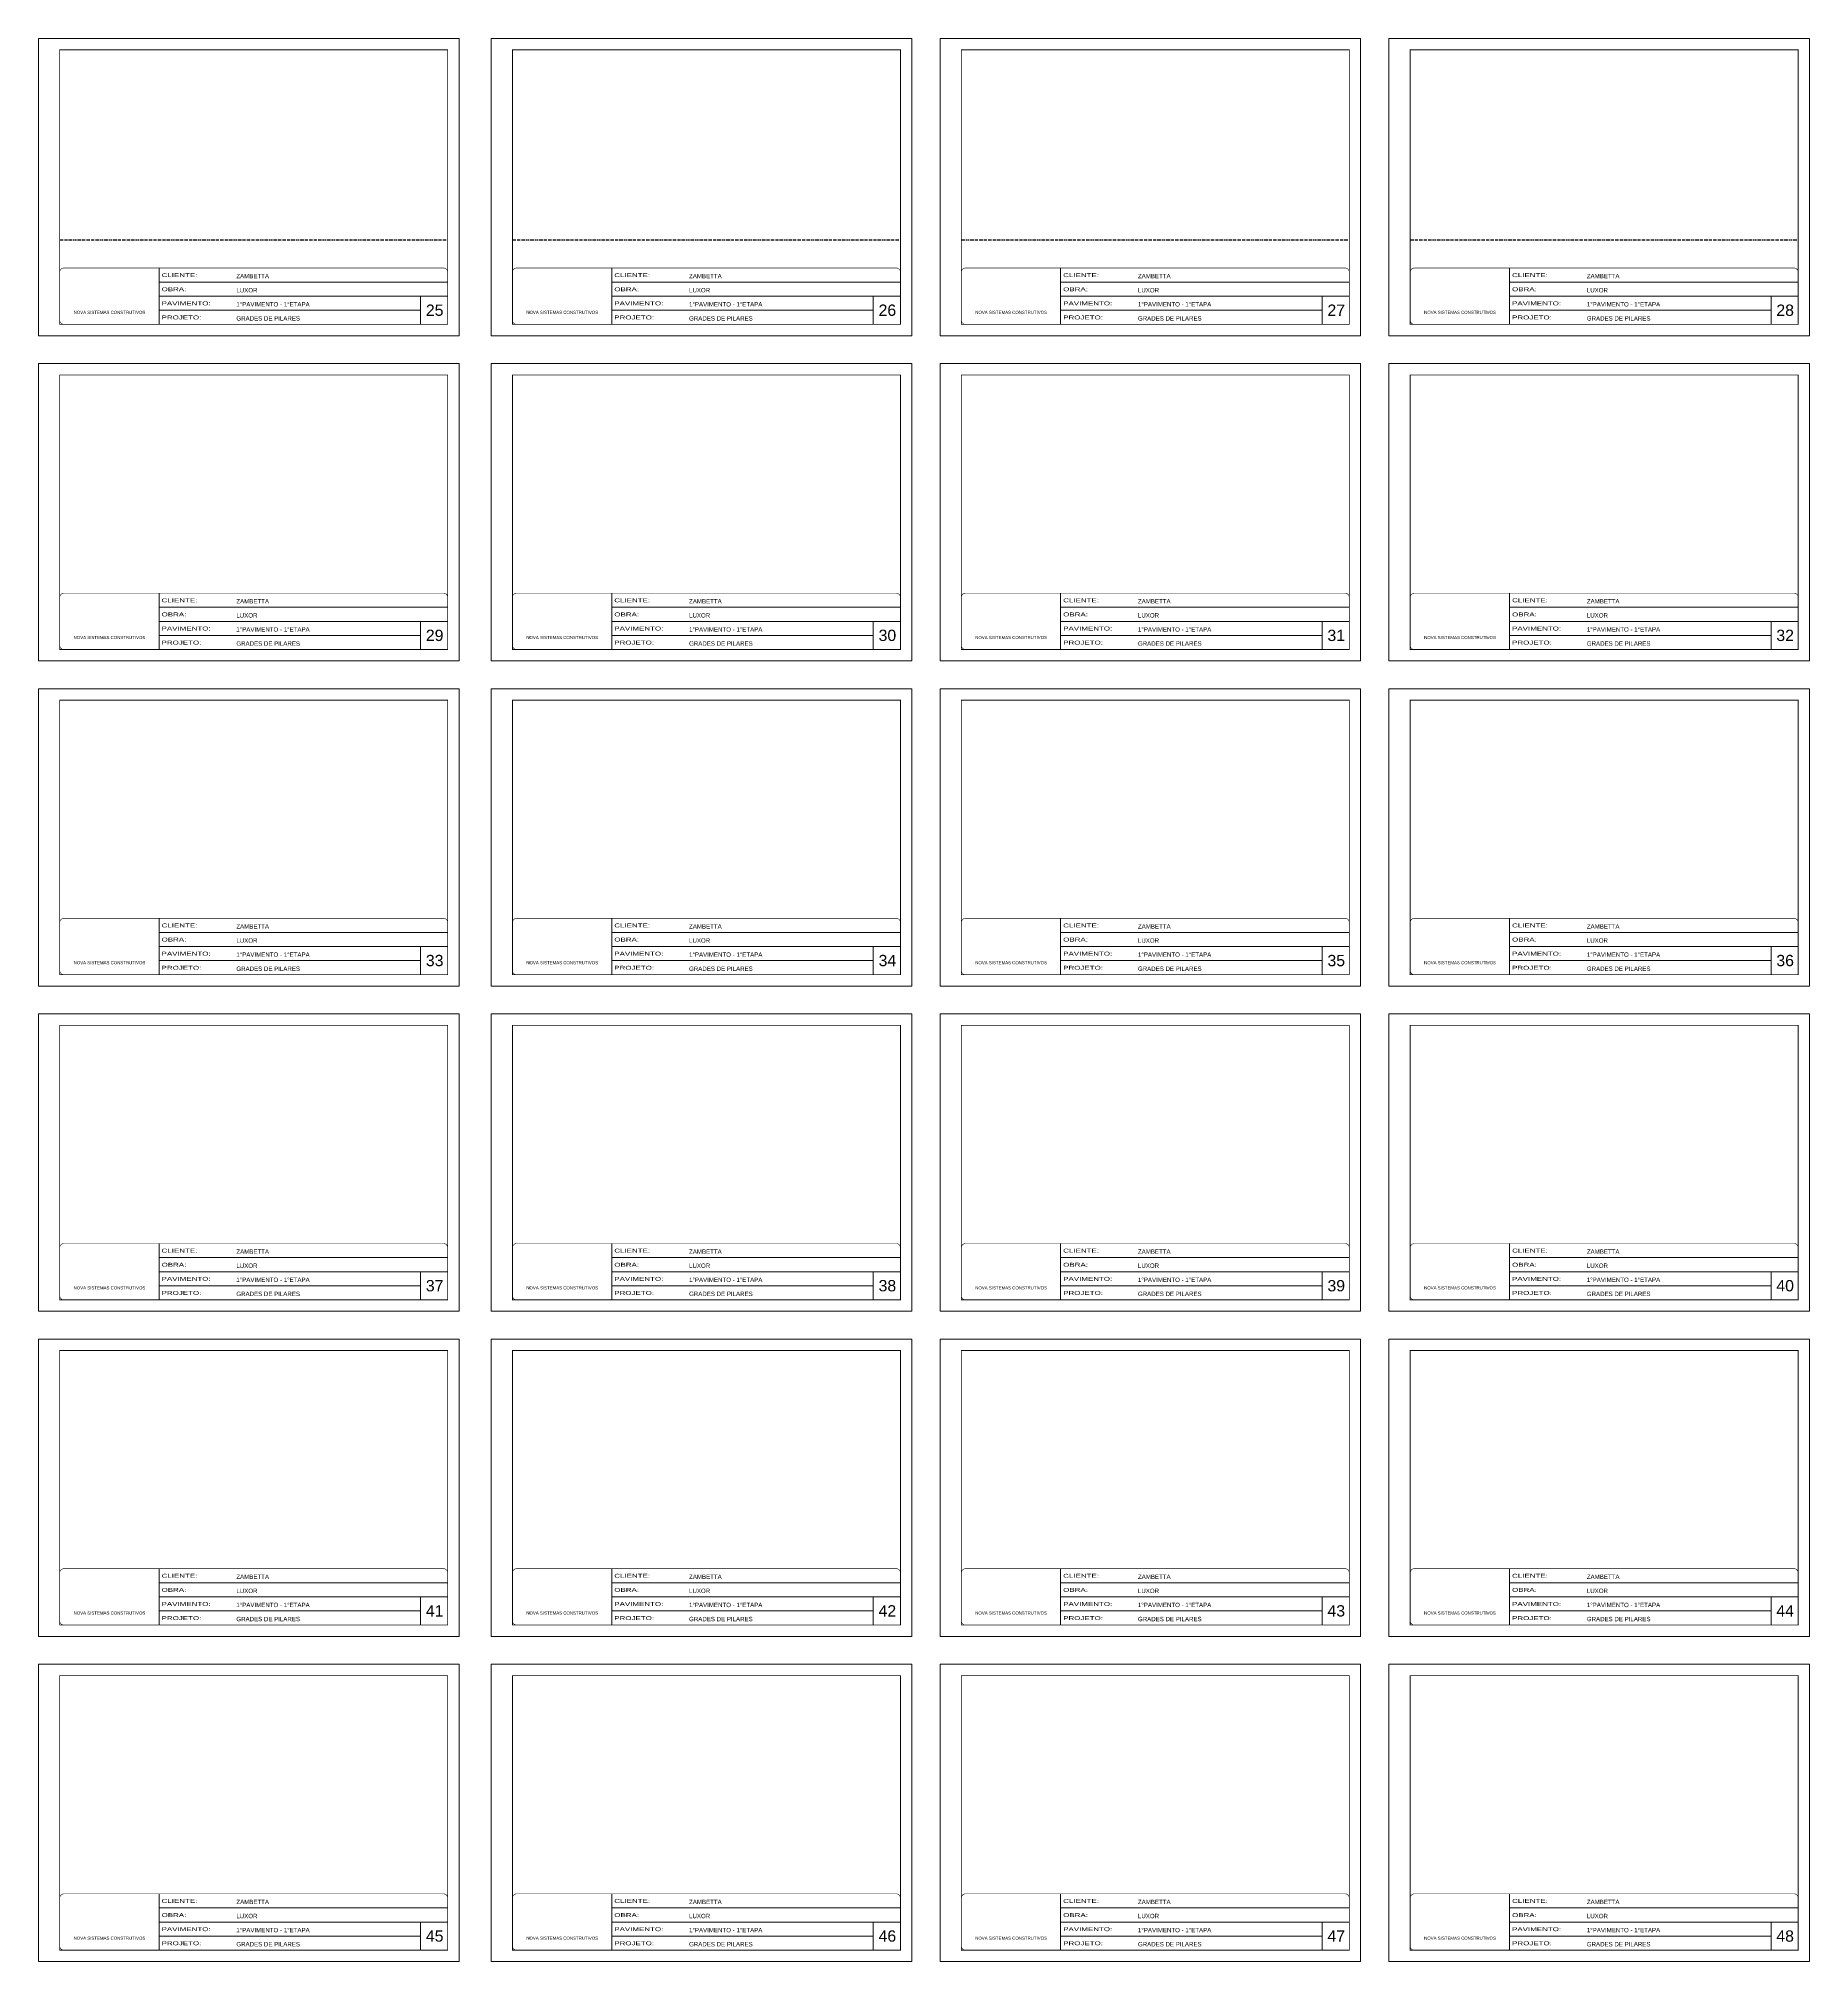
# Model space of a CAD drawing. Extents: x 14400 to 20667, y -21631 to 6985.
# Drawn here: x 14413 to 20667, y -6700 to 93 of the extents above; entities that cross this region are included whole.
import ezdxf

# ---------------------------------------------------------------- set-up
doc = ezdxf.new("R2010")
doc.units = 0
for name, pattern in [('CONTINUO', [0]), ('DASHED', [0.75, 0.5, -0.25]), ('DIVIDE2', [0.625, 0.25, -0.125, 0, -0.125, 0, -0.125])]:
    doc.linetypes.add(name, pattern=pattern)
for name, color, linetype, lineweight in [('CARIMBO', 255, 'Continuous', 9), ('Folhas', 255, 'Continuous', 9), ('SARRAFO DE PRESSAO', 251, 'DASHED', 9)]:
    doc.layers.add(name, color=color, linetype=linetype, lineweight=lineweight)
doc.layers.add('Nível', color=160, linetype='Continuous')
doc.styles.add('ARIAL', font='arial.ttf')
doc.styles.add('Tecnologia', font='')
doc.styles.get('Tecnologia').set_extended_font_data('Forgotten Futurist')

# ---------------------------------------------------------------- blocks, each defined once
blk = doc.blocks.new('9999999999')
at = {"color": 30, "linetype": 'CONTINUO'}
for p, q in [((98564.6, 34230.2), (98564.6, 34429.4)), ((98564.6, 34379.6), (99584, 34379.6)), ((98564.6, 34329.8), (99488, 34329.8)), ((99584, 34329.8), (99488, 34329.8)), ((99488, 34329.8), (99488, 34230.2)), ((98564.6, 34280), (99488, 34280))]:
    blk.add_line(p, q, dxfattribs=at)
at = {"color": 30, "linetype": 'CONTINUO', "const_width": 2}
blk.add_lwpolyline([(99584, 34230.2), (99584, 34414.4, 0.414214), (99569, 34429.4), (98229, 34429.4, 0.414214), (98214, 34414.4), (98214, 34245.2, 0.414214), (98229, 34230.2), (99584, 34230.2)], format="xyb", dxfattribs=at)
at = {"layer": 'Folhas'}
blk.add_lwpolyline([(98139, 34190.2), (99624, 34190.2), (99624, 35240.2), (98139, 35240.2)], close=True, dxfattribs=at)
at = {"layer": 'Folhas', "color": 30, "const_width": 3}
blk.add_lwpolyline([(98214, 34230.2), (99584, 34230.2), (99584, 35200.2), (98214, 35200.2)], close=True, dxfattribs=at)
at = {"color": 7, "linetype": 'Continuous', "ltscale": 5, "style": 'ARIAL'}
for s, height, p in [('ZAMBETTA', 15.48, (98837.7, 34393.1)), ('1°PAVIMENTO - 1°ETAPA', 15.483, (98837.7, 34293.5)), ('LUXOR', 15.48, (98837.7, 34343.3)), ('NOVA SISTEMAS CONSTRUTIVOS', 11.059, (98263.2, 34267.2)), ('GRADES DE PILARES', 15.483, (98837.7, 34243.7))]:
    blk.add_text(s, height=height, dxfattribs=at).set_placement(p)
at = {"layer": 'Folhas', "color": 7, "style": 'Tecnologia', "width": 1.5}
for s, p in [('CLIENTE:', (98573.7, 34397.2)), ('OBRA:', (98573.7, 34347.3)), ('PAVIMENTO:', (98573.7, 34297.5)), ('PROJETO:', (98573.7, 34247.7))]:
    blk.add_text(s, height=14, dxfattribs=at).set_placement(p)

msp = doc.modelspace()

# ---------------------------------------------------------------- linework, layer by layer
at = {"layer": 'Nível', "color": 4, "linetype": 'DIVIDE2', "ltscale": 50}
for p, q in [((14488.47, -617.44), (15858.47, -617.44)), ((16086.97, -617.44), (17456.97, -617.44)), ((17671.97, -617.44), (19041.97, -617.44)), ((19256.97, -617.44), (20626.97, -617.44))]:
    msp.add_line(p, q, dxfattribs=at)

# ---------------------------------------------------------------- block references
at = {"layer": 'SARRAFO DE PRESSAO', "color": 6, "linetype": 'ByBlock'}
for p in [(-83725.51, -35146.93), (-82127.01, -35146.93), (-80542.01, -35146.93), (-78957.01, -35146.93), (-83725.51, -36295.5), (-82127.01, -36295.5), (-80542.01, -36295.5), (-78957.01, -36295.5), (-83725.51, -37444.08), (-82127.01, -37444.08), (-80542.01, -37444.08), (-78957.01, -37444.08), (-83725.51, -38592.65), (-82127.01, -38592.65), (-80542.01, -38592.65), (-78957.01, -38592.65), (-83725.51, -39741.23), (-82127.01, -39741.23), (-80542.01, -39741.23), (-78957.01, -39741.23), (-83725.51, -40889.8), (-82127.01, -40889.8), (-80542.01, -40889.8), (-78957.01, -40889.8)]:
    msp.add_blockref('9999999999', p, dxfattribs=at)

# ---------------------------------------------------------------- texts
at = {"layer": 'CARIMBO', "style": 'ARIAL'}
for s, p in [('25', (15781.33, -886.58)), ('26', (17379.83, -886.58)), ('27', (18964.83, -886.58)), ('28', (20549.83, -886.58)), ('29', (15781.33, -2035.15)), ('30', (17379.83, -2035.15)), ('31', (18964.83, -2035.15)), ('32', (20549.83, -2035.15)), ('33', (15781.33, -3183.73)), ('34', (17379.83, -3183.73)), ('35', (18964.83, -3183.73)), ('36', (20549.83, -3183.73)), ('37', (15781.33, -4332.3)), ('38', (17379.83, -4332.3)), ('39', (18964.83, -4332.3)), ('40', (20549.83, -4332.3)), ('41', (15781.33, -5480.88)), ('42', (17379.83, -5480.88)), ('43', (18964.83, -5480.88)), ('44', (20549.83, -5480.88)), ('46', (17379.83, -6629.46)), ('48', (20549.83, -6629.46)), ('45', (15781.33, -6629.46)), ('47', (18964.83, -6629.46))]:
    msp.add_text(s, height=40, dxfattribs=at).set_placement(p)

doc.saveas('drawing.dxf')
